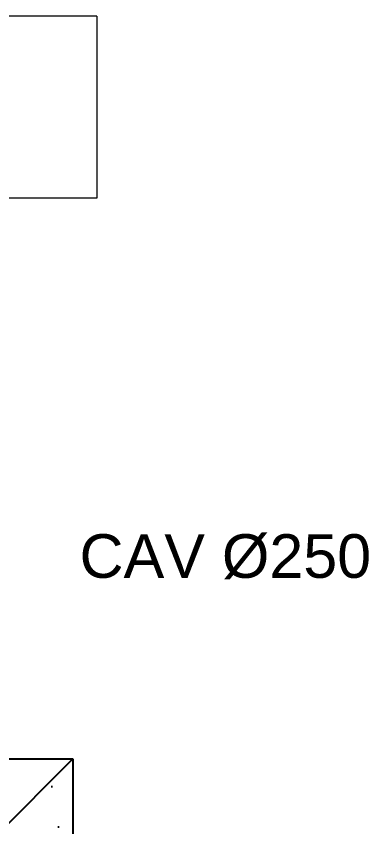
# Model space of a CAD drawing. Extents: x -57174 to 10055, y -18330 to 89882.
# Drawn here: x -35322 to -34837, y 67014 to 68128 of the extents above; entities that cross this region are included whole.
import ezdxf
from ezdxf.enums import TextEntityAlignment as Align

# ---------------------------------------------------------------- set-up
doc = ezdxf.new("R2010")
doc.units = 0
doc.header["$LTSCALE"] = 50
doc.header["$MEASUREMENT"] = 0
doc.layers.get('0').update_dxf_attribs({"color": 8, "linetype": 'CONTINUOUS'})
for name, color, linetype in [('DIFF SUPPLY', 1, 'CONTINUOUS'), ('duct size', 7, 'CONTINUOUS'), ('SUPPLY', 6, 'CONTINUOUS')]:
    doc.layers.add(name, color=color, linetype=linetype)
doc.styles.add('ARIAL', font='arial.ttf')
doc.styles.add('STYLE1', font='arial.ttf')

# ---------------------------------------------------------------- blocks, each defined once
blk = doc.blocks.new('12')
h = blk.add_hatch()
h.set_pattern_fill('AR-SAND', color=256, scale=43.045977, style=0)
h.set_pattern_definition([(37.5, (34246.76, 4040.09), (-2.71161, 82.942012), [0, -65.429885, 0, -73.17816, 0, -69.949713]), (7.5, (34246.76, 4040.09), (76.18177, 121.482035), [0, -35.2977, 0, -58.972988, 0, -22.599138]), (327.5, (34193.81, 4040.09), (134.05128, 0.2436), [0, -21.52299, 0, -77.48276, 0, -101.158046]), (317.5, (34193.81, 4040.09), (129.40166, 37.7804), [0, -10.761494, 0, -50.794253, 0, -58.11207])])
h.paths.add_polyline_path([(-36234.1, 134727.4), (-35966.6, 134994.9), (-36234.1, 135262.4)])
h.paths.add_polyline_path([(-35966.6, 134994.9), (-36234.1, 134727.4), (-35699.1, 134727.4)])
h.paths.add_polyline_path([(-35699.1, 135262.4), (-35966.6, 134994.9), (-35699.1, 134727.4)])
for p, q in [((-36234.1, 135262.4), (-35699.1, 135262.4)), ((-36234.1, 134727.4), (-36234.1, 135262.4)), ((-35699.1, 135262.4), (-36234.1, 134727.4)), ((-36234.1, 135262.4), (-35699.1, 134727.4)), ((-35699.1, 135262.4), (-35699.1, 134727.4)), ((-35699.1, 134727.4), (-36234.1, 134727.4))]:
    blk.add_line(p, q)
at = {"style": 'STYLE1'}
blk.add_text('46', height=98.39, dxfattribs=at).set_placement((-35960.6, 135099, 0), align=Align.CENTER)

msp = doc.modelspace()

# ---------------------------------------------------------------- linework, layer by layer
at = {"layer": 'SUPPLY', "lineweight": 0}
for p, q in [((-35211.1, 68128.1, 3375), (-36738.1, 68128.1, 3375)), ((-35211.1, 68128.1), (-35211.1, 67878.1)), ((-35211.1, 67878.1, 3375), (-36738.1, 67878.1, 3375))]:
    msp.add_line(p, q, dxfattribs=at)

# ---------------------------------------------------------------- block references
at = {"layer": 'DIFF SUPPLY', "lineweight": 0}
msp.add_blockref('12', (455.4, -68155.2, 3003.8), dxfattribs=at)

# ---------------------------------------------------------------- texts
at = {"layer": 'duct size', "lineweight": 0, "insert": (-35234.7, 67416), "char_height": 60, "width": 1102.594, "attachment_point": 1, "style": 'ARIAL'}
msp.add_mtext('CAV %%C250', dxfattribs=at)

doc.saveas('drawing.dxf')
